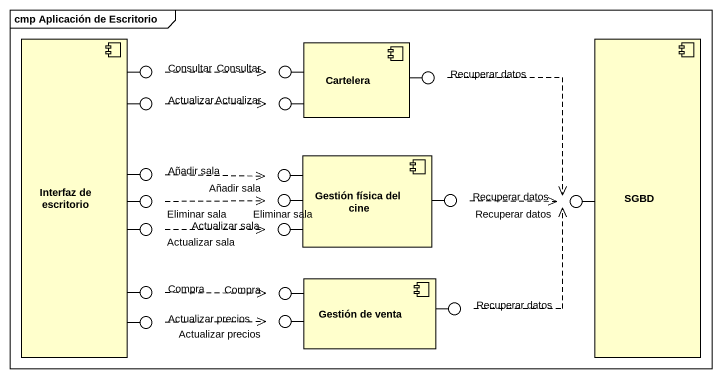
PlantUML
@startuml
mainframe cmp Aplicación de Escritorio
component "Interfaz de escritorio" as Interfaz_de_escritorio
component Cartelera
component SGBD
() Consultar
() "Consultar" as Consultar_2
() "Recuperar datos" as Recuperar_datos
() Actualizar
() "Actualizar" as Actualizar_2
() "Añadir sala" as Añadir_sala
() "Añadir sala" as Añadir_sala_2
component "Gestión física del cine" as Gestión_física_del_cine
() "Eliminar sala" as Eliminar_sala
() "Eliminar sala" as Eliminar_sala_2
() "Recuperar datos" as Recuperar_datos_2
() "Recuperar datos" as Recuperar_datos_3
() "Actualizar sala" as Actualizar_sala
() "Actualizar sala" as Actualizar_sala_2
() Compra
() "Compra" as Compra_2
component "Gestión de venta" as Gestión_de_venta
() "Recuperar datos" as Recuperar_datos_4
() "Actualizar precios" as Actualizar_precios
() "Actualizar precios" as Actualizar_precios_2
Interfaz_de_escritorio -up- Consultar
Cartelera -left- Consultar_2
Cartelera -right- Recuperar_datos
Interfaz_de_escritorio -up- Actualizar
Cartelera -left- Actualizar_2
Interfaz_de_escritorio -right- Añadir_sala
Gestión_física_del_cine -left- Añadir_sala_2
Interfaz_de_escritorio -right- Eliminar_sala
Gestión_física_del_cine -left- Eliminar_sala_2
Gestión_física_del_cine -right- Recuperar_datos_2
SGBD -left- Recuperar_datos_3
Interfaz_de_escritorio -right- Actualizar_sala
Gestión_física_del_cine -left- Actualizar_sala_2
Interfaz_de_escritorio -- Compra
Gestión_de_venta -left- Compra_2
Gestión_de_venta -right- Recuperar_datos_4
Interfaz_de_escritorio -- Actualizar_precios
Gestión_de_venta -left- Actualizar_precios_2
Consultar .right.> Consultar_2
Recuperar_datos ..> Recuperar_datos_3
Actualizar .right.> Actualizar_2
Añadir_sala .right.> Añadir_sala_2
Eliminar_sala .right.> Eliminar_sala_2
Recuperar_datos_2 .right.> Recuperar_datos_3
Actualizar_sala .right.> Actualizar_sala_2
Compra .right.> Compra_2
Recuperar_datos_4 .up.> Recuperar_datos_3
Actualizar_precios .right.> Actualizar_precios_2
@enduml
